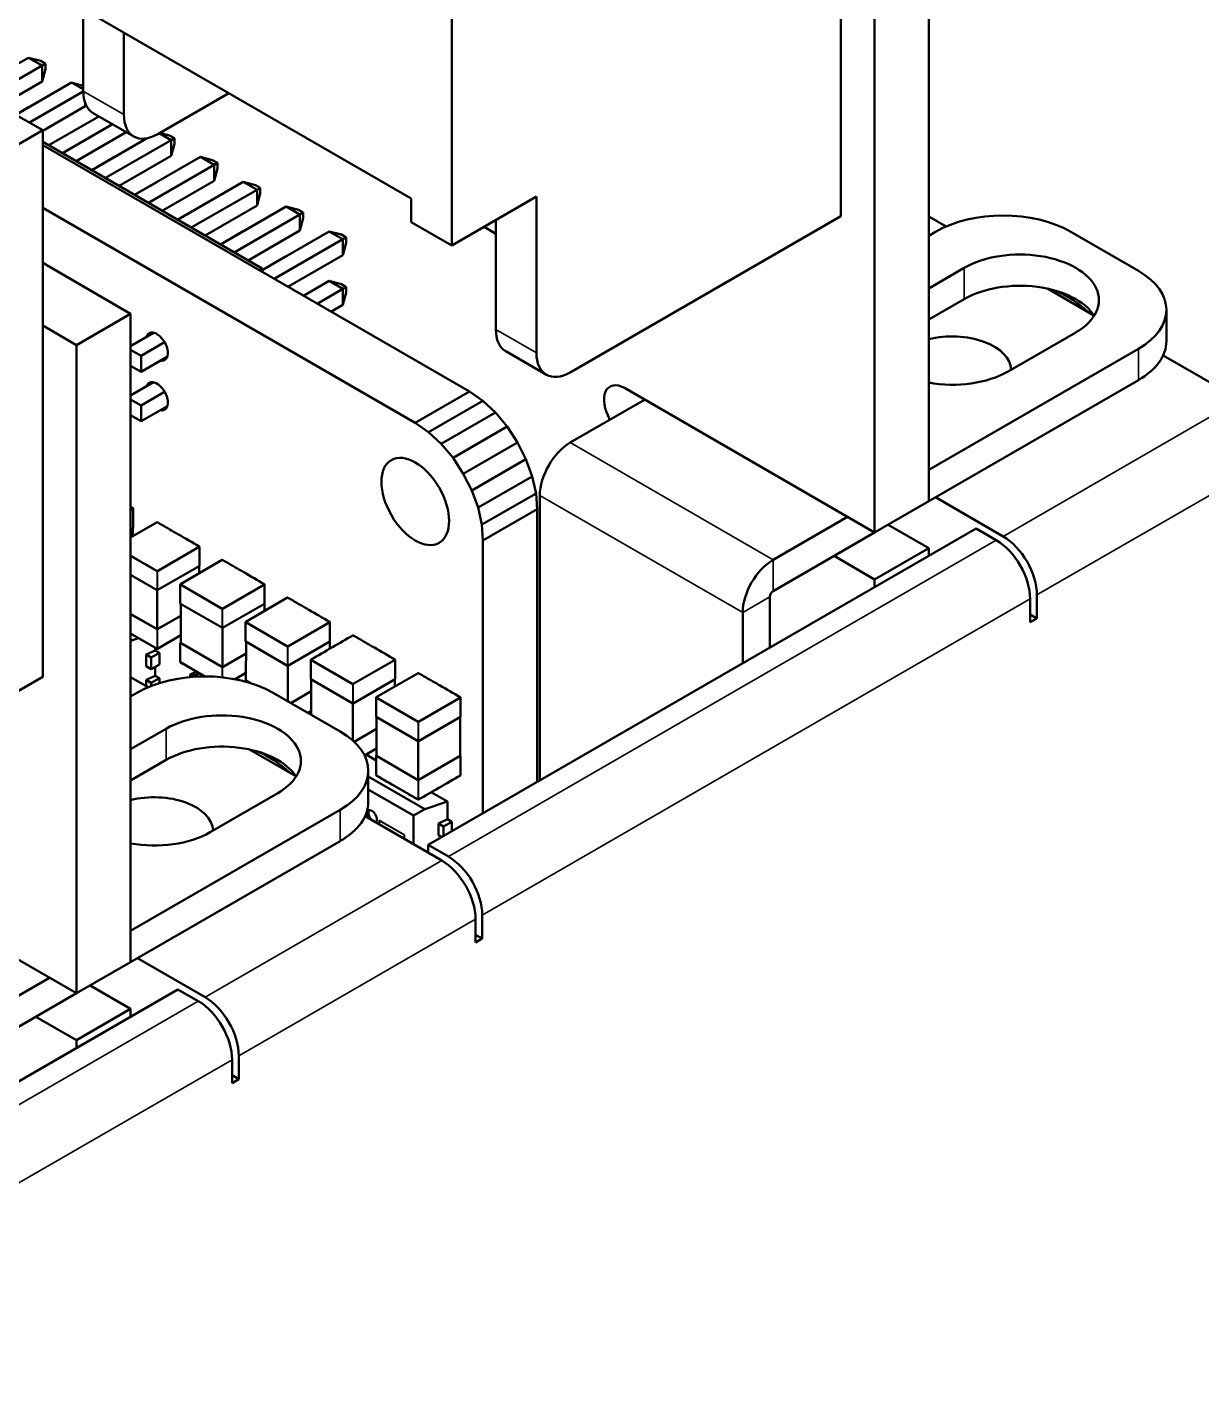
# Model space of a CAD drawing. Header units: millimetres. Extents: x 3137 to 5094, y 789 to 1822.
# Drawn here: x 4215.58 to 4240.13, y 1624.94 to 1653.14 of the extents above; entities that cross this region are included whole.
import ezdxf

# ---------------------------------------------------------------- set-up
doc = ezdxf.new("R2010")
doc.units = ezdxf.units.MM
doc.header["$LTSCALE"] = 1.8
doc.layers.add('외형선(ISO)', color=7, linetype='Continuous', lineweight=50)
doc.layers.add('좁은 외형선(ISO)', color=7, linetype='Continuous', lineweight=35)

msp = doc.modelspace()

# ---------------------------------------------------------------- linework, layer by layer
at = {"layer": '외형선(ISO)'}
for p, q in [((4232.596, 1660.617), (4232.596, 1649.186)), ((4234.434, 1656.78), (4234.434, 1643.226)), ((4224.464, 1648.574), (4224.464, 1655.923)), ((4233.303, 1642.573), (4233.303, 1656.127)), ((4223.615, 1649.554), (4215.837, 1654.045)), ((4216.756, 1651.799), (4216.756, 1653.514)), ((4217.605, 1651.309), (4217.605, 1653.024)), ((4215.252, 1652.291), (4215.612, 1652.499)), ((4215.899, 1652.333), (4215.252, 1651.96)), ((4215.612, 1652.499), (4215.899, 1652.333)), ((4215.612, 1652.499), (4215.867, 1652.431)), ((4215.867, 1652.431), (4215.968, 1652.373)), ((4215.968, 1652.373), (4215.899, 1652.333)), ((4215.899, 1652.333), (4215.899, 1652.001)), ((4215.899, 1652.001), (4215.968, 1652.256)), ((4215.968, 1652.256), (4215.968, 1652.373)), ((4215.252, 1651.628), (4215.899, 1652.001)), ((4215.345, 1651.308), (4216.51, 1651.98)), ((4216.51, 1651.98), (4216.756, 1651.838)), ((4216.51, 1651.98), (4216.756, 1651.914)), ((4216.757, 1651.791), (4215.632, 1651.142)), ((4219.797, 1651.758), (4218.312, 1650.901)), ((4215.345, 1651.308), (4215.612, 1651.462)), ((4215.612, 1651.462), (4215.612, 1651.462)), ((4215.612, 1651.462), (4215.612, 1651.462)), ((4215.908, 1650.969), (4216.797, 1651.483)), ((4216.797, 1651.549), (4216.797, 1651.483)), ((4216.797, 1651.483), (4216.808, 1651.523)), ((4215.908, 1650.983), (4215.252, 1651.361)), ((4216.034, 1650.668), (4217.082, 1651.273)), ((4217.812, 1650.852), (4216.964, 1651.341)), ((4214.953, 1650.432), (4215.908, 1650.983)), ((4215.908, 1650.983), (4215.908, 1639.552)), ((4216.034, 1650.669), (4216.51, 1650.944)), ((4217.369, 1651.107), (4216.321, 1650.502)), ((4216.51, 1650.944), (4216.51, 1650.943)), ((4216.51, 1650.944), (4216.51, 1650.943)), ((4216.609, 1650.337), (4217.656, 1650.941)), ((4218.345, 1650.92), (4218.593, 1650.777)), ((4218.36, 1650.929), (4218.561, 1650.875)), ((4218.561, 1650.875), (4218.662, 1650.817)), ((4215.908, 1650.741), (4220.497, 1648.09)), ((4224.831, 1645.517), (4215.908, 1650.668)), ((4216.932, 1650.15), (4218.079, 1650.812)), ((4218.593, 1650.777), (4217.219, 1649.984)), ((4218.662, 1650.817), (4218.593, 1650.777)), ((4218.593, 1650.777), (4218.593, 1650.445)), ((4218.593, 1650.445), (4218.662, 1650.7)), ((4218.662, 1650.7), (4218.662, 1650.817)), ((4216.932, 1650.15), (4217.408, 1650.425)), ((4217.408, 1650.425), (4217.408, 1650.425)), ((4217.408, 1650.425), (4217.408, 1650.425)), ((4217.507, 1649.818), (4218.593, 1650.445)), ((4217.83, 1649.631), (4219.204, 1650.424)), ((4219.204, 1650.424), (4219.491, 1650.258)), ((4219.204, 1650.424), (4219.459, 1650.356)), ((4219.459, 1650.356), (4219.56, 1650.298)), ((4219.56, 1650.298), (4219.491, 1650.258)), ((4219.56, 1650.182), (4219.56, 1650.298)), ((4219.491, 1650.258), (4218.117, 1649.465)), ((4219.491, 1650.258), (4219.491, 1649.927)), ((4219.491, 1649.927), (4219.56, 1650.182)), ((4217.83, 1649.631), (4218.306, 1649.906)), ((4218.306, 1649.906), (4218.306, 1649.906)), ((4218.306, 1649.906), (4218.306, 1649.906)), ((4218.405, 1649.299), (4219.491, 1649.927)), ((4218.728, 1649.112), (4220.102, 1649.906)), ((4220.389, 1649.74), (4219.015, 1648.946)), ((4220.102, 1649.906), (4220.389, 1649.74)), ((4220.102, 1649.906), (4220.357, 1649.837)), ((4220.357, 1649.837), (4220.458, 1649.779)), ((4220.458, 1649.779), (4220.389, 1649.74)), ((4220.389, 1649.74), (4220.389, 1649.408)), ((4220.458, 1649.663), (4220.458, 1649.779)), ((4220.389, 1649.408), (4220.458, 1649.663)), ((4223.615, 1649.064), (4223.615, 1649.554)), ((4226.232, 1649.595), (4224.464, 1648.574)), ((4226.232, 1646.329), (4226.232, 1649.595)), ((4223.698, 1644.863), (4215.908, 1649.36)), ((4218.728, 1649.113), (4219.204, 1649.388)), ((4219.204, 1649.388), (4219.204, 1649.387)), ((4219.204, 1649.388), (4219.204, 1649.387)), ((4219.303, 1648.781), (4220.389, 1649.408)), ((4219.626, 1648.594), (4221, 1649.387)), ((4221.287, 1649.221), (4219.913, 1648.428)), ((4221, 1649.387), (4221.287, 1649.221)), ((4221, 1649.387), (4221.255, 1649.319)), ((4221.255, 1649.319), (4221.356, 1649.261)), ((4221.356, 1649.261), (4221.287, 1649.221)), ((4221.287, 1649.221), (4221.287, 1648.889)), ((4221.287, 1648.889), (4221.356, 1649.144)), ((4221.356, 1649.144), (4221.356, 1649.261)), ((4232.596, 1649.186), (4226.939, 1645.92)), ((4234.434, 1649.18), (4234.798, 1648.97)), ((4219.626, 1648.594), (4220.102, 1648.869)), ((4220.102, 1648.869), (4220.102, 1648.869)), ((4220.102, 1648.869), (4220.102, 1648.869)), ((4220.201, 1648.262), (4221.287, 1648.889)), ((4220.497, 1648.06), (4221.898, 1648.868)), ((4221.898, 1648.868), (4222.153, 1648.8)), ((4221.898, 1648.868), (4222.185, 1648.702)), ((4224.464, 1648.574), (4223.615, 1649.064)), ((4225.136, 1648.962), (4225.383, 1648.819)), ((4225.383, 1646.819), (4225.383, 1649.105)), ((4234.434, 1648.778), (4234.576, 1648.86)), ((4238.818, 1648.043), (4237.404, 1648.86)), ((4222.185, 1648.702), (4220.75, 1647.873)), ((4222.153, 1648.8), (4222.254, 1648.742)), ((4222.254, 1648.742), (4222.185, 1648.702)), ((4222.185, 1648.702), (4222.185, 1648.371)), ((4222.185, 1648.371), (4222.254, 1648.626)), ((4222.254, 1648.742), (4222.254, 1648.626)), ((4220.497, 1648.06), (4221, 1648.35)), ((4221, 1648.35), (4221, 1648.35)), ((4221, 1648.35), (4221, 1648.35)), ((4221.037, 1647.707), (4222.185, 1648.371)), ((4215.908, 1648.207), (4217.746, 1647.145)), ((4220.497, 1648.09), (4220.435, 1648.055)), ((4220.497, 1648.09), (4220.497, 1648.019)), ((4234.434, 1647.676), (4235.177, 1648.105)), ((4221.36, 1647.521), (4221.898, 1647.832)), ((4221.898, 1647.832), (4222.153, 1647.763)), ((4221.898, 1647.832), (4222.185, 1647.666)), ((4222.153, 1647.763), (4222.254, 1647.705)), ((4222.185, 1647.666), (4221.647, 1647.355)), ((4222.254, 1647.705), (4222.185, 1647.666)), ((4222.185, 1647.666), (4222.185, 1647.334)), ((4222.185, 1647.334), (4222.254, 1647.589)), ((4222.254, 1647.705), (4222.254, 1647.589)), ((4235.177, 1647.451), (4234.434, 1647.023)), ((4236.918, 1647.671), (4237.89, 1647.11)), ((4237.164, 1647.604), (4237.331, 1647.508)), ((4221.935, 1647.189), (4222.185, 1647.334)), ((4239.404, 1647.227), (4239.404, 1646.574)), ((4216.615, 1646.492), (4215.908, 1646.9)), ((4216.615, 1646.492), (4217.746, 1647.145)), ((4217.746, 1647.145), (4217.746, 1633.591)), ((4217.746, 1646.471), (4218.228, 1646.749)), ((4237.51, 1646.757), (4236.096, 1645.941)), ((4216.615, 1632.938), (4216.615, 1646.492)), ((4217.746, 1646.392), (4217.965, 1646.266)), ((4218.458, 1646.55), (4217.965, 1646.266)), ((4226.439, 1645.871), (4225.59, 1646.361)), ((4234.434, 1643.879), (4238.818, 1646.41)), ((4217.746, 1646.06), (4217.965, 1645.934)), ((4217.965, 1646.266), (4217.965, 1645.934)), ((4217.965, 1645.934), (4218.515, 1646.252)), ((4239.336, 1646.275), (4240.94, 1645.349)), ((4234.434, 1643.226), (4238.818, 1645.757)), ((4217.746, 1645.435), (4218.227, 1645.712)), ((4218.458, 1645.514), (4217.965, 1645.229)), ((4224.831, 1645.517), (4223.698, 1644.863)), ((4225.109, 1645.325), (4224.831, 1645.517)), ((4228.07, 1645.594), (4233.303, 1642.573)), ((4217.746, 1645.355), (4217.965, 1645.229)), ((4217.965, 1645.229), (4217.965, 1644.897)), ((4217.965, 1644.897), (4218.515, 1645.215)), ((4225.109, 1645.325), (4223.975, 1644.671)), ((4225.375, 1645.078), (4225.109, 1645.325)), ((4226.939, 1644.451), (4228.494, 1645.349)), ((4217.746, 1645.023), (4217.965, 1644.897)), ((4225.375, 1645.078), (4224.242, 1644.424)), ((4225.621, 1644.785), (4225.375, 1645.078)), ((4223.975, 1644.671), (4223.698, 1644.863)), ((4224.242, 1644.424), (4223.975, 1644.671)), ((4225.621, 1644.785), (4224.488, 1644.13)), ((4225.836, 1644.456), (4225.621, 1644.785)), ((4224.488, 1644.13), (4224.242, 1644.424)), ((4225.836, 1644.456), (4224.703, 1643.802)), ((4226.013, 1644.105), (4225.836, 1644.456)), ((4224.703, 1643.802), (4224.488, 1644.13)), ((4226.013, 1644.105), (4224.88, 1643.451)), ((4226.144, 1643.746), (4226.013, 1644.105)), ((4224.88, 1643.451), (4224.703, 1643.802)), ((4226.144, 1643.746), (4225.011, 1643.092)), ((4226.225, 1643.391), (4226.144, 1643.746)), ((4225.011, 1643.092), (4224.88, 1643.451)), ((4226.225, 1643.391), (4225.092, 1642.737)), ((4226.245, 1643.059), (4226.225, 1643.391)), ((4226.302, 1637.388), (4226.302, 1643.348)), ((4233.303, 1642.573), (4234.434, 1643.226)), ((4234.576, 1643.308), (4235.99, 1642.491)), ((4217.746, 1643.041), (4217.799, 1643.072)), ((4217.801, 1642.674), (4217.801, 1643.074)), ((4225.092, 1642.737), (4225.011, 1643.092)), ((4226.245, 1643.059), (4225.112, 1642.405)), ((4226.245, 1637.355), (4226.245, 1643.059)), ((4218.298, 1642.788), (4217.746, 1642.469)), ((4217.798, 1642.67), (4217.746, 1642.64)), ((4217.796, 1642.498), (4217.796, 1642.668)), ((4235.424, 1642.654), (4223.969, 1636.041)), ((4225.112, 1642.405), (4225.092, 1642.737)), ((4231.181, 1642.001), (4232.737, 1642.899)), ((4233.586, 1642.736), (4234.434, 1642.246)), ((4235.848, 1642.41), (4235.424, 1642.654)), ((4225.112, 1636.701), (4225.112, 1642.405)), ((4231.181, 1641.348), (4233.303, 1642.573)), ((4218.305, 1641.767), (4219.182, 1642.273)), ((4219.184, 1641.875), (4219.184, 1642.275)), ((4234.434, 1642.246), (4233.303, 1641.593)), ((4234.434, 1642.246), (4234.434, 1642.083)), ((4217.746, 1642.086), (4218.298, 1641.767)), ((4219.181, 1641.871), (4218.304, 1641.365)), ((4219.663, 1641.999), (4218.787, 1641.493)), ((4219.179, 1641.72), (4219.179, 1641.869)), ((4233.303, 1641.593), (4232.454, 1642.083)), ((4218.299, 1641.365), (4217.746, 1641.684)), ((4233.303, 1641.43), (4233.303, 1641.593)), ((4218.302, 1641.364), (4218.302, 1640.549)), ((4218.785, 1641.087), (4218.785, 1641.49)), ((4218.787, 1641.485), (4219.663, 1640.979)), ((4219.67, 1640.979), (4220.547, 1641.485)), ((4220.549, 1641.087), (4220.549, 1641.487)), ((4236.697, 1641.266), (4236.697, 1640.777)), ((4219.664, 1640.576), (4218.788, 1641.083)), ((4218.794, 1641.079), (4218.793, 1640.265)), ((4220.546, 1641.083), (4219.669, 1640.576)), ((4221.028, 1641.211), (4220.152, 1640.705)), ((4220.544, 1640.931), (4220.544, 1641.081)), ((4231.111, 1640.164), (4231.111, 1641.226)), ((4236.555, 1640.695), (4236.555, 1641.185)), ((4218.302, 1640.549), (4217.746, 1640.869)), ((4218.794, 1640.832), (4218.302, 1640.549)), ((4220.15, 1640.299), (4220.15, 1640.702)), ((4220.152, 1640.697), (4221.028, 1640.19)), ((4221.035, 1640.19), (4221.912, 1640.696)), ((4221.914, 1640.298), (4221.914, 1640.699)), ((4230.545, 1639.838), (4230.545, 1640.899)), ((4236.697, 1640.777), (4236.555, 1640.858)), ((4236.697, 1640.777), (4236.555, 1640.695)), ((4218.298, 1640.142), (4217.746, 1640.461)), ((4218.793, 1640.424), (4218.305, 1640.142)), ((4219.667, 1640.576), (4219.667, 1639.76)), ((4217.746, 1640.342), (4217.784, 1640.32)), ((4217.784, 1640.32), (4217.746, 1640.299)), ((4217.784, 1640.32), (4217.914, 1640.362)), ((4218.26, 1640.163), (4218.26, 1640.106)), ((4218.785, 1640.262), (4218.785, 1639.86)), ((4218.787, 1640.267), (4218.793, 1640.27)), ((4218.79, 1640.267), (4218.793, 1640.269)), ((4219.667, 1639.76), (4218.79, 1640.267)), ((4221.029, 1639.788), (4220.153, 1640.294)), ((4220.159, 1640.291), (4220.158, 1639.476)), ((4221.911, 1640.294), (4221.034, 1639.788)), ((4221.909, 1640.141), (4221.909, 1640.293)), ((4221.909, 1640.14), (4221.909, 1640.14)), ((4218.26, 1640.106), (4218.069, 1640.02)), ((4218.069, 1640.02), (4218.069, 1639.776)), ((4218.178, 1639.958), (4218.069, 1640.02)), ((4218.178, 1639.958), (4218.348, 1640.056)), ((4218.178, 1639.958), (4218.178, 1639.713)), ((4218.348, 1640.056), (4218.26, 1640.107)), ((4218.348, 1640.056), (4218.348, 1639.811)), ((4219.301, 1639.563), (4218.786, 1639.86)), ((4220.159, 1640.044), (4219.667, 1639.76)), ((4221.515, 1639.51), (4221.515, 1639.911)), ((4221.516, 1639.908), (4222.393, 1639.402)), ((4223.277, 1639.912), (4222.4, 1639.406)), ((4223.279, 1639.51), (4223.279, 1639.913)), ((4215.908, 1639.552), (4210.251, 1636.286)), ((4218.178, 1639.713), (4218.069, 1639.776)), ((4218.069, 1639.49), (4218.26, 1639.576)), ((4218.178, 1639.713), (4218.348, 1639.811)), ((4218.26, 1639.76), (4218.26, 1639.576)), ((4218.26, 1639.577), (4218.348, 1639.526)), ((4218.988, 1639.605), (4218.988, 1639.549)), ((4218.988, 1639.605), (4219.108, 1639.657)), ((4219.037, 1639.568), (4218.988, 1639.605)), ((4219.019, 1639.552), (4219.056, 1639.585)), ((4219.186, 1639.627), (4219.056, 1639.585)), ((4219.056, 1639.585), (4219.104, 1639.558)), ((4219.159, 1639.619), (4219.108, 1639.657)), ((4219.188, 1639.628), (4219.188, 1639.628)), ((4220.158, 1639.636), (4219.931, 1639.505)), ((4221.032, 1639.787), (4221.032, 1639.043)), ((4223.758, 1639.634), (4222.882, 1639.128)), ((4217.746, 1639.546), (4218.11, 1639.336)), ((4218.069, 1639.49), (4218.069, 1639.359)), ((4218.069, 1639.49), (4218.178, 1639.427)), ((4218.178, 1639.427), (4218.348, 1639.526)), ((4218.178, 1639.427), (4218.178, 1639.364)), ((4218.348, 1639.526), (4218.348, 1639.424)), ((4219.944, 1639.502), (4219.937, 1639.506)), ((4220.15, 1639.474), (4220.15, 1639.455)), ((4220.152, 1639.478), (4220.158, 1639.482)), ((4220.155, 1639.478), (4220.158, 1639.48)), ((4220.242, 1639.428), (4220.155, 1639.478)), ((4221.517, 1639.506), (4222.394, 1639)), ((4221.52, 1638.761), (4221.52, 1639.505)), ((4222.399, 1639), (4223.276, 1639.506)), ((4223.27, 1639.502), (4223.27, 1639.352)), ((4217.746, 1639.144), (4217.888, 1639.225)), ((4222.131, 1638.409), (4220.716, 1639.225)), ((4221.52, 1639.254), (4221.093, 1639.007)), ((4222.393, 1638.222), (4222.393, 1639)), ((4222.88, 1638.722), (4222.88, 1639.125)), ((4222.882, 1639.12), (4223.758, 1638.613)), ((4223.765, 1638.613), (4224.642, 1639.12)), ((4224.644, 1638.722), (4224.644, 1639.122)), ((4221.52, 1638.845), (4221.447, 1638.803)), ((4223.759, 1638.211), (4222.883, 1638.718)), ((4222.889, 1638.714), (4222.888, 1637.899)), ((4224.641, 1638.717), (4223.764, 1638.211)), ((4224.639, 1637.901), (4224.639, 1638.716)), ((4217.746, 1638.041), (4218.489, 1638.47)), ((4222.889, 1638.468), (4222.42, 1638.197)), ((4223.762, 1638.21), (4223.762, 1637.395)), ((4220.23, 1638.036), (4221.202, 1637.475)), ((4220.476, 1637.97), (4220.643, 1637.873)), ((4220.604, 1637.923), (4220.604, 1637.896)), ((4222.888, 1638.055), (4222.639, 1637.911)), ((4222.88, 1637.807), (4222.669, 1637.928)), ((4222.88, 1637.897), (4222.88, 1637.494)), ((4222.882, 1637.902), (4222.888, 1637.905)), ((4222.885, 1637.901), (4222.888, 1637.903)), ((4223.762, 1637.395), (4222.885, 1637.901)), ((4224.639, 1637.901), (4223.762, 1637.395)), ((4224.639, 1637.903), (4224.641, 1637.901)), ((4224.644, 1637.897), (4224.643, 1637.497)), ((4218.489, 1637.817), (4217.746, 1637.388)), ((4222.716, 1637.592), (4222.716, 1636.939)), ((4221.128, 1637.573), (4221.128, 1637.518)), ((4222.716, 1637.471), (4223.896, 1636.79)), ((4223.758, 1636.989), (4222.881, 1637.495)), ((4224.642, 1637.495), (4223.765, 1636.989)), ((4220.822, 1637.123), (4219.408, 1636.306)), ((4223.658, 1636.652), (4222.716, 1637.196)), ((4224.372, 1636.945), (4224.032, 1637.141)), ((4217.746, 1634.245), (4222.131, 1636.776)), ((4223.896, 1636.79), (4223.658, 1636.652)), ((4223.896, 1636.79), (4224.372, 1636.945)), ((4224.372, 1636.945), (4224.372, 1636.576)), ((4222.648, 1636.64), (4224.252, 1635.714)), ((4223.658, 1636.652), (4223.658, 1636.057)), ((4224.372, 1636.576), (4224.182, 1636.49)), ((4224.182, 1636.49), (4224.182, 1636.245)), ((4224.29, 1636.428), (4224.182, 1636.49)), ((4224.29, 1636.428), (4224.46, 1636.526)), ((4224.46, 1636.526), (4224.372, 1636.577)), ((4224.46, 1636.526), (4224.46, 1636.325)), ((4224.252, 1636.204), (4224.182, 1636.245)), ((4224.29, 1636.428), (4224.29, 1636.226)), ((4211.382, 1635.959), (4216.615, 1632.938)), ((4217.746, 1633.591), (4222.131, 1636.122)), ((4223.969, 1635.878), (4223.969, 1636.041)), ((4223.969, 1636.041), (4224.393, 1635.796)), ((4224.959, 1634), (4224.959, 1634.49)), ((4225.1, 1634.571), (4225.1, 1634.081)), ((4225.1, 1634.081), (4224.959, 1634.163)), ((4225.1, 1634.081), (4224.959, 1634)), ((4217.888, 1633.673), (4219.302, 1632.857)), ((4216.615, 1632.938), (4217.746, 1633.591)), ((4214.494, 1632.367), (4216.049, 1633.265)), ((4216.898, 1633.101), (4217.746, 1632.612)), ((4218.736, 1633.02), (4207.281, 1626.406)), ((4214.494, 1631.713), (4216.615, 1632.938)), ((4219.161, 1632.775), (4218.736, 1633.02)), ((4217.746, 1632.612), (4216.615, 1631.958)), ((4217.746, 1632.612), (4217.746, 1632.448)), ((4216.615, 1631.958), (4215.767, 1632.448)), ((4216.615, 1631.795), (4216.615, 1631.958)), ((4219.868, 1631.06), (4219.868, 1631.55)), ((4220.009, 1631.632), (4220.009, 1631.142)), ((4220.009, 1631.142), (4219.868, 1631.224)), ((4220.009, 1631.142), (4219.868, 1631.06))]:
    msp.add_line(p, q, dxfattribs=at)
for centre, start, end in [((4217.796, 1643.074), 359.9906, 59.9722), ((4217.796, 1642.674), 300, 359.9906), ((4219.179, 1642.275), 359.9906, 59.9722), ((4219.179, 1641.875), 300, 359.9906), ((4218.302, 1641.369), 239.9906, 300), ((4220.544, 1641.487), 359.9906, 59.9722), ((4218.79, 1641.087), 179.9906, 239.9906), ((4220.544, 1641.087), 300, 359.9906), ((4221.909, 1640.699), 359.9906, 59.9722), ((4219.667, 1640.581), 239.9906, 300), ((4222.397, 1640.417), 60.0533, 119.9816), ((4218.302, 1640.144), 240.0185, 299.9373), ((4218.79, 1640.262), 120, 179.9906), ((4220.155, 1640.299), 179.9906, 239.9906), ((4221.909, 1640.298), 300, 359.9906), ((4221.52, 1639.911), 120.0626, 179.9906), ((4221.032, 1639.792), 239.9906, 300), ((4220.155, 1639.474), 120, 179.9906), ((4221.52, 1639.51), 179.9906, 239.9906), ((4223.274, 1639.51), 300, 359.9906), ((4222.397, 1639.004), 239.9906, 300), ((4224.639, 1639.122), 359.9906, 59.9722), ((4222.885, 1638.722), 179.9906, 239.9906), ((4224.639, 1638.722), 300, 359.9906), ((4223.762, 1638.215), 239.9906, 300), ((4222.885, 1637.897), 120, 179.9906), ((4224.639, 1637.897), 359.9906, 59.9906), ((4224.638, 1637.497), 300.0184, 359.9906), ((4223.762, 1636.991), 240.0185, 299.9373)]:
    msp.add_arc(centre, 0.005, start, end, dxfattribs=at)
for centre, major_axis, start_param, end_param in [((4217.464, 1652.207), (-0.5, -0.866), 5.497787, 6.283185), ((4218.312, 1651.718), (-0.5, -0.866), 5.497787, 7.068583), ((4235.99, 1648.043), (2, 0), 0.785398, 2.356194), ((4236.343, 1647.431), (1.65, 0), 5.497787, 8.63938), ((4237.404, 1647.227), (2, 0), 5.497787, 7.068583), ((4236.343, 1646.778), (1.65, 0), 0.349938, 2.356194), ((4234.081, 1641.879), (3.25, 5.629), 6.141288, 6.353854), ((4218.296, 1646.457), (0.163, -0.281), 5.796125, 9.909717), ((4226.09, 1647.227), (-0.5, -0.866), 5.497787, 6.283185), ((4234.929, 1645.961), (1.23, 0), 0.022059, 1.985132), ((4226.939, 1646.737), (-0.5, -0.866), 5.497787, 7.068583), ((4237.404, 1646.574), (2, 0), 5.497787, 6.283185), ((4234.929, 1646.614), (-1.65, 0), 1.26612, 2.356194), ((4218.296, 1645.42), (0.163, -0.281), 5.796125, 9.909717), ((4228.07, 1645.104), (-0.3, 0.52), 5.497787, 7.853982), ((4226.939, 1643.716), (0.45, 0.779), 0.785398, 2.356194), ((4235.848, 1641.593), (-0.5, 0.866), 3.926991, 5.497787), ((4235.99, 1641.675), (0.5, -0.866), 0.785398, 2.356194), ((4231.181, 1641.266), (0.45, 0.779), 0.785398, 2.356194), ((4231.181, 1641.266), (0.05, 0.0866), 0.785398, 2.356194), ((4219.302, 1638.409), (2, 0), 0.785398, 2.356194), ((4219.656, 1637.796), (1.65, 0), 5.497787, 8.63938), ((4219.656, 1637.143), (1.65, 0), 0.349938, 2.356194), ((4220.716, 1637.592), (2, 0), 5.497787, 7.068583), ((4217.393, 1632.244), (3.25, 5.629), 6.141288, 6.353854), ((4218.241, 1636.327), (1.23, 0), 0.022059, 1.985132), ((4220.716, 1636.939), (2, 0), 5.497787, 6.283185), ((4222.791, 1636.632), (0.075, -0.13), 0.133335, 4.579054), ((4222.826, 1636.653), (-0.075, 0.13), 0.237941, 2.008501), ((4222.826, 1636.653), (0.075, -0.13), 5.845481, 6.045244), ((4218.241, 1636.98), (-1.65, 0), 1.26612, 2.356194), ((4224.252, 1634.898), (-0.5, 0.866), 3.926991, 5.497787), ((4224.393, 1634.979), (0.5, -0.866), 0.785398, 2.356194), ((4219.302, 1632.04), (0.5, -0.866), 0.785398, 2.356194), ((4219.161, 1631.958), (-0.5, 0.866), 3.926991, 5.497787)]:
    msp.add_ellipse(centre, major_axis=major_axis, ratio=0.57735, start_param=start_param, end_param=end_param, dxfattribs=at)
msp.add_ellipse((4223.698, 1643.222), major_axis=(0.5, -0.866), ratio=0.57735, dxfattribs=at)
for points in [[(4217.746, 1643.108), (4217.764, 1643.098), (4217.781, 1643.088), (4217.798, 1643.078)], [(4218.302, 1642.788), (4218.301, 1642.788), (4218.299, 1642.788), (4218.298, 1642.788)], [(4219.667, 1641.999), (4219.666, 1642), (4219.664, 1642), (4219.663, 1641.999)], [(4221.032, 1641.211), (4221.031, 1641.211), (4221.029, 1641.212), (4221.028, 1641.211)], [(4223.277, 1639.912), (4223.278, 1639.913), (4223.279, 1639.913), (4223.279, 1639.913)], [(4223.762, 1639.634), (4223.761, 1639.635), (4223.759, 1639.635), (4223.758, 1639.634)]]:
    msp.add_open_spline(points, degree=3, dxfattribs=at)
for points, knots in [([(4218.302, 1642.787), (4218.375, 1642.745), (4218.448, 1642.703), (4218.577, 1642.629), (4218.632, 1642.597), (4218.697, 1642.56), (4218.707, 1642.554), (4218.722, 1642.545), (4218.727, 1642.542), (4218.737, 1642.537), (4218.741, 1642.534), (4218.891, 1642.447), (4219.036, 1642.364), (4219.181, 1642.28)], [0, 0, 0, 0, 0.0310884, 0.0310884, 0.0544048, 0.0544048, 0.0587766, 0.0587766, 0.0608259, 0.0608259, 0.0628111, 0.0628111, 0.1243539, 0.1243539, 0.1243539, 0.1243539]), ([(4219.667, 1641.999), (4219.74, 1641.957), (4219.813, 1641.915), (4219.942, 1641.841), (4219.997, 1641.809), (4220.062, 1641.771), (4220.072, 1641.765), (4220.087, 1641.757), (4220.092, 1641.754), (4220.102, 1641.748), (4220.106, 1641.746), (4220.256, 1641.659), (4220.401, 1641.575), (4220.546, 1641.491)], [0, 0, 0, 0, 0.0310884, 0.0310884, 0.0544048, 0.0544048, 0.0587766, 0.0587766, 0.0608259, 0.0608259, 0.0628111, 0.0628111, 0.1243539, 0.1243539, 0.1243539, 0.1243539]), ([(4218.787, 1641.493), (4218.785, 1641.493), (4218.785, 1641.491), (4218.785, 1641.49), (4218.785, 1641.489), (4218.785, 1641.488), (4218.786, 1641.487), (4218.786, 1641.487), (4218.786, 1641.486), (4218.786, 1641.486), (4218.786, 1641.486), (4218.786, 1641.486), (4218.786, 1641.486), (4218.786, 1641.486), (4218.786, 1641.485), (4218.786, 1641.485), (4218.786, 1641.485), (4218.786, 1641.485), (4218.786, 1641.485), (4218.786, 1641.485), (4218.786, 1641.485), (4218.787, 1641.485)], [0.0000000028, 0.0000000028, 0.0000000028, 0.0000000028, 0.0004738719, 0.0004738719, 0.0004738719, 0.0007108064, 0.0007108064, 0.0007108064, 0.0008292737, 0.0008292737, 0.0008292737, 0.0008885073, 0.0008885073, 0.0008885073, 0.0009181242, 0.0009181242, 0.0009181242, 0.0009329326, 0.0009329326, 0.0009329326, 0.000947741, 0.000947741, 0.000947741, 0.000947741]), ([(4221.032, 1641.211), (4221.105, 1641.169), (4221.178, 1641.126), (4221.307, 1641.052), (4221.362, 1641.021), (4221.427, 1640.983), (4221.437, 1640.977), (4221.452, 1640.968), (4221.457, 1640.965), (4221.467, 1640.96), (4221.471, 1640.957), (4221.621, 1640.871), (4221.766, 1640.787), (4221.911, 1640.703)], [0, 0, 0, 0, 0.0310884, 0.0310884, 0.0544048, 0.0544048, 0.0587766, 0.0587766, 0.0608259, 0.0608259, 0.0628111, 0.0628111, 0.1243539, 0.1243539, 0.1243539, 0.1243539]), ([(4220.152, 1640.705), (4220.15, 1640.704), (4220.15, 1640.703), (4220.15, 1640.701), (4220.15, 1640.7), (4220.15, 1640.7), (4220.151, 1640.699), (4220.151, 1640.698), (4220.151, 1640.698), (4220.151, 1640.698), (4220.151, 1640.698), (4220.151, 1640.697), (4220.151, 1640.697), (4220.151, 1640.697), (4220.151, 1640.697), (4220.151, 1640.697), (4220.151, 1640.697), (4220.151, 1640.697), (4220.151, 1640.697), (4220.151, 1640.697), (4220.151, 1640.697), (4220.152, 1640.697)], [0.0000000028, 0.0000000028, 0.0000000028, 0.0000000028, 0.0004738719, 0.0004738719, 0.0004738719, 0.0007108064, 0.0007108064, 0.0007108064, 0.0008292737, 0.0008292737, 0.0008292737, 0.0008885073, 0.0008885073, 0.0008885073, 0.0009181242, 0.0009181242, 0.0009181242, 0.0009329326, 0.0009329326, 0.0009329326, 0.000947741, 0.000947741, 0.000947741, 0.000947741]), ([(4218.299, 1640.14), (4218.226, 1640.182), (4218.153, 1640.225), (4218.024, 1640.298), (4217.969, 1640.33), (4217.904, 1640.368), (4217.894, 1640.374), (4217.879, 1640.383), (4217.874, 1640.385), (4217.864, 1640.391), (4217.86, 1640.394), (4217.819, 1640.417), (4217.783, 1640.438), (4217.746, 1640.459)], [0, 0, 0, 0, 0.03108835, 0.03108835, 0.05440463, 0.05440463, 0.05877643, 0.05877643, 0.06082571, 0.06082571, 0.06281096, 0.06281096, 0.0781672, 0.0781672, 0.0781672, 0.0781672]), ([(4218.793, 1640.422), (4218.777, 1640.412), (4218.76, 1640.403), (4218.738, 1640.39), (4218.733, 1640.388), (4218.587, 1640.303), (4218.446, 1640.222), (4218.304, 1640.14)], [0.05479997, 0.05479997, 0.05479997, 0.05479997, 0.06200025, 0.06200025, 0.06393776, 0.06393776, 0.1240006, 0.1240006, 0.1240006, 0.1240006]), ([(4221.517, 1639.915), (4221.664, 1639.999), (4221.81, 1640.084), (4221.96, 1640.171), (4221.965, 1640.174), (4222.111, 1640.258), (4222.253, 1640.34), (4222.394, 1640.421)], [0, 0, 0, 0, 0.0620003, 0.0620003, 0.0639378, 0.0639378, 0.1240006, 0.1240006, 0.1240006, 0.1240006]), ([(4222.399, 1640.421), (4222.473, 1640.379), (4222.546, 1640.337), (4222.674, 1640.263), (4222.729, 1640.231), (4222.794, 1640.193), (4222.805, 1640.187), (4222.82, 1640.179), (4222.825, 1640.176), (4222.834, 1640.17), (4222.839, 1640.168), (4222.989, 1640.081), (4223.134, 1639.997), (4223.279, 1639.913)], [0, 0, 0, 0, 0.0310884, 0.0310884, 0.0544047, 0.0544047, 0.0587765, 0.0587765, 0.0608258, 0.0608258, 0.0628111, 0.0628111, 0.1243538, 0.1243538, 0.1243538, 0.1243538]), ([(4218.786, 1639.86), (4218.786, 1639.86), (4218.786, 1639.86), (4218.786, 1639.86), (4218.785, 1639.86), (4218.785, 1639.86), (4218.785, 1639.86)], [-0.0000046349, -0.0000046349, -0.0000046349, -0.0000046349, 0.0000103556, 0.0000103556, 0.0000103556, 0.000523646, 0.000523646, 0.000523646, 0.000523646]), ([(4219.297, 1639.563), (4219.291, 1639.567), (4219.285, 1639.57), (4219.269, 1639.579), (4219.259, 1639.585), (4219.244, 1639.594), (4219.239, 1639.597), (4219.229, 1639.602), (4219.225, 1639.605), (4219.075, 1639.692), (4218.93, 1639.776), (4218.785, 1639.86)], [0.05191787, 0.05191787, 0.05191787, 0.05191787, 0.05440463, 0.05440463, 0.05877643, 0.05877643, 0.06082571, 0.06082571, 0.06281096, 0.06281096, 0.12435351, 0.12435351, 0.12435351, 0.12435351]), ([(4220.158, 1639.634), (4220.142, 1639.624), (4220.125, 1639.614), (4220.103, 1639.602), (4220.098, 1639.599), (4220.041, 1639.566), (4219.987, 1639.535), (4219.934, 1639.504)], [0.05480035, 0.05480035, 0.05480035, 0.05480035, 0.06200025, 0.06200025, 0.06393776, 0.06393776, 0.08655749, 0.08655749, 0.08655749, 0.08655749]), ([(4223.762, 1639.634), (4223.835, 1639.592), (4223.908, 1639.549), (4224.037, 1639.476), (4224.092, 1639.444), (4224.157, 1639.406), (4224.167, 1639.4), (4224.182, 1639.391), (4224.187, 1639.389), (4224.197, 1639.383), (4224.201, 1639.38), (4224.351, 1639.294), (4224.496, 1639.21), (4224.641, 1639.126)], [0, 0, 0, 0, 0.0310884, 0.0310884, 0.0544048, 0.0544048, 0.0587766, 0.0587766, 0.0608259, 0.0608259, 0.0628111, 0.0628111, 0.1243539, 0.1243539, 0.1243539, 0.1243539]), ([(4222.393, 1639.402), (4222.393, 1639.402), (4222.393, 1639.402), (4222.393, 1639.402), (4222.395, 1639.403), (4222.398, 1639.405), (4222.4, 1639.406)], [-0.0000046349, -0.0000046349, -0.0000046349, -0.0000046349, 0.0000103556, 0.0000103556, 0.0000103556, 0.0009547571, 0.0009547571, 0.0009547571, 0.0009547571]), ([(4222.882, 1639.128), (4222.88, 1639.127), (4222.88, 1639.126), (4222.88, 1639.124), (4222.88, 1639.124), (4222.88, 1639.123), (4222.881, 1639.122), (4222.881, 1639.122), (4222.881, 1639.121), (4222.881, 1639.121), (4222.881, 1639.121), (4222.881, 1639.121), (4222.881, 1639.12), (4222.881, 1639.12), (4222.881, 1639.12), (4222.881, 1639.12), (4222.881, 1639.12), (4222.881, 1639.12), (4222.881, 1639.12), (4222.881, 1639.12), (4222.881, 1639.12), (4222.882, 1639.12)], [0.0000000028, 0.0000000028, 0.0000000028, 0.0000000028, 0.0004738719, 0.0004738719, 0.0004738719, 0.0007108064, 0.0007108064, 0.0007108064, 0.0008292737, 0.0008292737, 0.0008292737, 0.0008885073, 0.0008885073, 0.0008885073, 0.0009181242, 0.0009181242, 0.0009181242, 0.0009329326, 0.0009329326, 0.0009329326, 0.000947741, 0.000947741, 0.000947741, 0.000947741]), ([(4221.52, 1638.843), (4221.504, 1638.834), (4221.488, 1638.825), (4221.468, 1638.813), (4221.463, 1638.811), (4221.455, 1638.806), (4221.452, 1638.804), (4221.449, 1638.802)], [0.05531646, 0.05531646, 0.05531646, 0.05531646, 0.06200025, 0.06200025, 0.06393776, 0.06393776, 0.06537123, 0.06537123, 0.06537123, 0.06537123]), ([(4222.881, 1637.495), (4222.881, 1637.495), (4222.881, 1637.495), (4222.881, 1637.495), (4222.88, 1637.495), (4222.88, 1637.494), (4222.88, 1637.494)], [-0.0000046349, -0.0000046349, -0.0000046349, -0.0000046349, 0.0000103556, 0.0000103556, 0.0000103556, 0.000523646, 0.000523646, 0.000523646, 0.000523646]), ([(4223.759, 1636.987), (4223.686, 1637.029), (4223.613, 1637.071), (4223.484, 1637.145), (4223.429, 1637.177), (4223.364, 1637.214), (4223.354, 1637.22), (4223.339, 1637.229), (4223.334, 1637.232), (4223.324, 1637.237), (4223.32, 1637.24), (4223.17, 1637.327), (4223.025, 1637.41), (4222.88, 1637.494)], [0, 0, 0, 0, 0.0310883, 0.0310883, 0.0544046, 0.0544046, 0.0587764, 0.0587764, 0.0608257, 0.0608257, 0.062811, 0.062811, 0.1243535, 0.1243535, 0.1243535, 0.1243535]), ([(4224.641, 1637.493), (4224.495, 1637.408), (4224.349, 1637.324), (4224.198, 1637.237), (4224.193, 1637.234), (4224.047, 1637.15), (4223.906, 1637.068), (4223.764, 1636.987)], [0, 0, 0, 0, 0.0620003, 0.0620003, 0.0639378, 0.0639378, 0.1240006, 0.1240006, 0.1240006, 0.1240006])]:
    msp.add_open_spline(points, degree=3, knots=knots, dxfattribs=at)
at = {"layer": '좁은 외형선(ISO)'}
for p, q in [((4217.605, 1651.309), (4216.756, 1651.799)), ((4235.177, 1648.105), (4235.177, 1647.451)), ((4226.232, 1646.329), (4225.383, 1646.819)), ((4238.818, 1646.41), (4238.818, 1645.757)), ((4240.94, 1645.349), (4235.99, 1642.491)), ((4226.939, 1644.451), (4231.181, 1642.001)), ((4236.697, 1641.266), (4241.647, 1644.124)), ((4226.302, 1643.348), (4230.545, 1640.899)), ((4217.799, 1643.072), (4217.799, 1642.672)), ((4217.799, 1642.672), (4217.746, 1642.641)), ((4235.848, 1642.41), (4224.393, 1635.796)), ((4219.182, 1642.273), (4219.182, 1641.873)), ((4219.182, 1641.873), (4218.305, 1641.367)), ((4231.181, 1642.001), (4231.181, 1641.348)), ((4218.298, 1641.367), (4217.746, 1641.686)), ((4218.298, 1641.767), (4218.298, 1641.367)), ((4218.305, 1641.367), (4218.305, 1641.767)), ((4218.787, 1641.085), (4218.787, 1641.485)), ((4220.547, 1641.485), (4220.547, 1641.085)), ((4219.663, 1640.579), (4218.787, 1641.085)), ((4219.663, 1640.979), (4219.663, 1640.579)), ((4220.547, 1641.085), (4219.67, 1640.579)), ((4219.67, 1640.579), (4219.67, 1640.979)), ((4225.1, 1634.571), (4236.555, 1641.185)), ((4230.545, 1640.899), (4231.111, 1641.226)), ((4217.746, 1640.861), (4218.298, 1640.542)), ((4218.305, 1640.542), (4218.794, 1640.824)), ((4220.152, 1640.297), (4220.152, 1640.697)), ((4221.912, 1640.696), (4221.912, 1640.296)), ((4218.298, 1640.542), (4218.298, 1640.142)), ((4218.305, 1640.142), (4218.305, 1640.542)), ((4218.786, 1639.86), (4218.786, 1640.26)), ((4218.786, 1640.26), (4219.663, 1639.754)), ((4221.028, 1639.79), (4220.152, 1640.297)), ((4221.028, 1640.19), (4221.028, 1639.79)), ((4221.912, 1640.296), (4221.035, 1639.79)), ((4221.035, 1639.79), (4221.035, 1640.19)), ((4219.67, 1639.754), (4220.159, 1640.036)), ((4221.516, 1639.508), (4221.516, 1639.908)), ((4223.277, 1639.912), (4223.277, 1639.508)), ((4219.663, 1639.754), (4219.663, 1639.544)), ((4219.67, 1639.544), (4219.67, 1639.754)), ((4220.151, 1639.454), (4220.151, 1639.472)), ((4220.151, 1639.472), (4220.212, 1639.437)), ((4222.393, 1639.002), (4221.516, 1639.508)), ((4222.393, 1639.402), (4222.393, 1639.002)), ((4223.277, 1639.508), (4222.4, 1639.002)), ((4222.4, 1639.002), (4222.4, 1639.406)), ((4221.101, 1639.003), (4221.52, 1639.245)), ((4222.882, 1638.72), (4222.882, 1639.12)), ((4224.642, 1639.12), (4224.642, 1638.72)), ((4223.758, 1638.213), (4222.882, 1638.72)), ((4224.642, 1638.72), (4223.765, 1638.213)), ((4218.489, 1638.47), (4218.489, 1637.817)), ((4222.425, 1638.192), (4222.889, 1638.459)), ((4223.758, 1638.613), (4223.758, 1638.213)), ((4223.765, 1638.213), (4223.765, 1638.613)), ((4222.881, 1637.495), (4222.881, 1637.895)), ((4222.881, 1637.895), (4223.758, 1637.389)), ((4223.765, 1637.389), (4224.642, 1637.895)), ((4224.642, 1637.895), (4224.642, 1637.495)), ((4223.758, 1637.389), (4223.758, 1636.989)), ((4223.765, 1636.989), (4223.765, 1637.389)), ((4222.131, 1636.776), (4222.131, 1636.122)), ((4222.943, 1636.47), (4222.943, 1636.56)), ((4222.943, 1636.56), (4223.473, 1636.253)), ((4222.95, 1636.466), (4222.95, 1636.548)), ((4222.95, 1636.547), (4223.466, 1636.249)), ((4223.466, 1636.249), (4223.466, 1636.168)), ((4223.473, 1636.253), (4223.473, 1636.164)), ((4224.252, 1635.714), (4219.302, 1632.857)), ((4220.009, 1631.632), (4224.959, 1634.49)), ((4219.161, 1632.775), (4207.706, 1626.161)), ((4208.413, 1624.936), (4219.868, 1631.55))]:
    msp.add_line(p, q, dxfattribs=at)
for centre, major_axis, ratio, start_param, end_param in [((4043.263, 1337.846), (170.559, 307.488), 0.816532, 6.26727, 6.267468), ((4043.726, 1540.13), (301.967, 175.754), 0.004955, 0.953533, 0.953733), ((4217.796, 1643.074), (0.005, 0), 0.57746, 5.497882, 6.283185), ((4217.796, 1642.674), (0.0025, -0.00433), 0.57735, 0, 0.785208), ((4217.796, 1642.674), (0.005, 0), 0.57746, 5.497882, 6.283185), ((4044.646, 1337.047), (170.559, 307.488), 0.816532, 6.26727, 6.27081), ((4392.074, 1540.514), (302.247, -175.084), 0.001809, 2.184368, 2.186616), ((4045.109, 1539.332), (301.967, 175.754), 0.004955, 0.953533, 0.957082), ((4219.179, 1642.275), (0.005, 0), 0.57746, 5.497882, 6.283185), ((4219.179, 1641.875), (0.0025, -0.00433), 0.57735, 0, 0.785208), ((4219.179, 1641.875), (0.005, 0), 0.57746, 5.497882, 6.283185), ((4046.011, 1336.259), (170.559, 307.488), 0.816532, 6.26727, 6.27081), ((4218.302, 1641.769), (0.005, 0), 0.57746, 3.927086, 5.498229), ((4218.302, 1641.369), (0.005, 0), 0.57746, 3.927086, 5.497882), ((4218.302, 1641.369), (-0.0025, -0.00433), 0.577241, 5.497882, 6.283185), ((4218.302, 1641.369), (0.0025, -0.00433), 0.57735, 0, 0.785208), ((4393.439, 1539.726), (302.247, -175.084), 0.001809, 2.184368, 2.187932), ((4046.474, 1538.543), (301.967, 175.754), 0.004955, 0.953533, 0.957082), ((4220.544, 1641.487), (0.005, 0), 0.57746, 5.497882, 6.283185), ((4218.79, 1641.087), (-0.005, 0), 0.57746, 0, 0.785493), ((4218.79, 1641.087), (-0.0025, -0.00433), 0.577241, 5.497882, 6.283185), ((4219.667, 1640.981), (0.005, 0), 0.57746, 3.927086, 5.498229), ((4220.544, 1641.087), (0.0025, -0.00433), 0.57735, 0, 0.785208), ((4220.544, 1641.087), (0.005, 0), 0.57746, 5.497882, 6.283185), ((4047.376, 1335.47), (170.559, 307.488), 0.816532, 6.26727, 6.27081), ((4394.804, 1538.937), (302.247, -175.084), 0.001809, 2.184368, 2.187932), ((4047.839, 1537.755), (301.967, 175.754), 0.004955, 0.953533, 0.957082), ((4221.909, 1640.699), (0.005, 0), 0.57746, 5.497882, 6.283185), ((4218.302, 1640.544), (0.0025, 0.00433), 0.577241, 0.785493, 2.356289), ((4218.302, 1640.544), (-0.005, 0), 0.57746, 0.785493, 2.356289), ((4218.302, 1640.544), (0.0025, -0.00433), 0.57735, 0.785208, 2.356005), ((4219.667, 1640.581), (0.005, 0), 0.57746, 3.927086, 5.497882), ((4219.667, 1640.581), (-0.0025, -0.00433), 0.577241, 5.497882, 6.283185), ((4219.667, 1640.581), (0.0025, -0.00433), 0.57735, 0, 0.785208), ((4395.687, 1339.97), (-174.344, 299.843), 0.816496, 6.278891, 6.282466), ((4035.07, 1328.93), (199.56, 303.969), 0.816131, 0.044965, 0.048389), ((4218.302, 1640.144), (-0.005, 0), 0.57746, 0.785245, 2.356289), ((4218.79, 1640.262), (-0.005, 0), 0.57746, 0, 0.785493), ((4218.79, 1640.262), (0.0025, 0.00433), 0.577241, 0.785493, 2.356289), ((4218.79, 1640.262), (-0.0025, 0.00433), 0.57735, 5.497597, 6.283185), ((4220.155, 1640.299), (-0.005, 0), 0.57746, 0, 0.785493), ((4220.155, 1640.299), (-0.0025, -0.00433), 0.577241, 5.497882, 6.283185), ((4221.032, 1640.192), (0.005, 0), 0.57746, 3.927086, 5.498229), ((4221.909, 1640.298), (0.0025, -0.00433), 0.57735, 0, 0.785208), ((4221.909, 1640.298), (0.005, 0), 0.57746, 5.497882, 6.283185), ((4221.52, 1639.911), (-0.005, 0), 0.57746, 0, 0.785741), ((4396.178, 1538.831), (-301.917, 174.498), 0.000419, 5.325944, 5.329515), ((4219.667, 1639.756), (0.0025, 0.00433), 0.577241, 0.785493, 2.356289), ((4219.667, 1639.756), (-0.005, 0), 0.57746, 0.785493, 2.356289), ((4219.667, 1639.756), (0.0025, -0.00433), 0.57735, 0.785208, 2.356005), ((4221.032, 1639.792), (0.005, 0), 0.57746, 3.927086, 5.497882), ((4221.032, 1639.792), (-0.0025, -0.00433), 0.577241, 5.497882, 6.283185), ((4221.032, 1639.792), (0.0025, -0.00433), 0.57735, 0, 0.785208), ((4050.106, 1333.894), (170.559, 307.488), 0.816532, 6.26727, 6.27081), ((4220.155, 1639.474), (-0.005, 0), 0.57746, 0, 0.785493), ((4220.155, 1639.474), (0.0025, 0.00433), 0.577241, 0.785493, 2.356289), ((4220.155, 1639.474), (-0.0025, 0.00433), 0.57735, 5.497597, 6.283185), ((4221.52, 1639.51), (-0.005, 0), 0.57746, 0, 0.785493), ((4221.52, 1639.51), (-0.0025, -0.00433), 0.577241, 5.497882, 6.283185), ((4223.274, 1639.51), (0.0025, -0.00433), 0.57735, 0, 0.785209), ((4223.274, 1639.51), (0.005, 0), 0.57746, 5.497882, 6.283185), ((4222.397, 1639.004), (0.005, 0), 0.57746, 3.927086, 5.497882), ((4222.397, 1639.004), (-0.0025, -0.00433), 0.577241, 5.497882, 6.283185), ((4222.397, 1639.004), (0.0025, -0.00433), 0.57735, 0, 0.785209), ((4397.534, 1537.36), (302.247, -175.084), 0.001809, 2.184368, 2.187932), ((4050.569, 1536.178), (301.967, 175.754), 0.004955, 0.953533, 0.957082), ((4224.639, 1639.122), (0.005, 0), 0.57746, 5.497882, 6.283185), ((4222.885, 1638.722), (-0.005, 0), 0.57746, 0, 0.785493), ((4222.885, 1638.722), (-0.0025, -0.00433), 0.577241, 5.497882, 6.283185), ((4224.639, 1638.722), (0.0025, -0.00433), 0.57735, 0, 0.785208), ((4224.639, 1638.722), (0.005, 0), 0.57746, 5.497882, 6.283185), ((4223.762, 1638.616), (0.005, 0), 0.57746, 3.927086, 5.498229), ((4223.762, 1638.215), (0.005, 0), 0.57746, 3.927086, 5.497882), ((4223.762, 1638.215), (-0.0025, -0.00433), 0.577241, 5.497882, 6.283185), ((4223.762, 1638.215), (0.0025, -0.00433), 0.57735, 0, 0.785208), ((4222.885, 1637.897), (-0.005, 0), 0.57746, 0, 0.785493), ((4222.885, 1637.897), (0.0025, 0.00433), 0.577241, 0.785493, 2.356289), ((4222.885, 1637.897), (-0.0025, 0.00433), 0.57735, 5.497597, 6.283185), ((4224.639, 1637.897), (0.0025, 0.00433), 0.577241, 0, 0.785493), ((4224.639, 1637.897), (-0.0025, 0.00433), 0.57735, 3.926801, 5.497597), ((4224.639, 1637.897), (0.005, 0), 0.57746, 5.497882, 6.283185), ((4223.762, 1637.391), (0.0025, 0.00433), 0.577241, 0.785493, 2.356289), ((4223.762, 1637.391), (-0.005, 0), 0.57746, 0.785493, 2.356289), ((4223.762, 1637.391), (0.0025, -0.00433), 0.57735, 0.785208, 2.356005), ((4224.638, 1637.497), (0.005, 0), 0.57746, 5.497567, 6.283185), ((4223.762, 1636.991), (-0.005, 0), 0.57746, 0.785245, 2.356289)]:
    msp.add_ellipse(centre, major_axis=major_axis, ratio=ratio, start_param=start_param, end_param=end_param, dxfattribs=at)
for points in [[(4217.796, 1643.078), (4217.797, 1643.079), (4217.798, 1643.079), (4217.798, 1643.078)], [(4217.799, 1643.072), (4217.799, 1643.074), (4217.797, 1643.077), (4217.796, 1643.078)], [(4219.179, 1642.279), (4219.18, 1642.28), (4219.18, 1642.28), (4219.181, 1642.279)], [(4219.182, 1642.273), (4219.182, 1642.275), (4219.18, 1642.278), (4219.179, 1642.279)], [(4218.298, 1641.767), (4218.298, 1641.769), (4218.3, 1641.772), (4218.302, 1641.773)], [(4218.302, 1641.773), (4218.304, 1641.772), (4218.305, 1641.769), (4218.305, 1641.767)], [(4220.544, 1641.491), (4220.545, 1641.491), (4220.545, 1641.491), (4220.546, 1641.491)], [(4220.547, 1641.485), (4220.547, 1641.487), (4220.545, 1641.49), (4220.544, 1641.491)], [(4219.663, 1640.979), (4219.663, 1640.981), (4219.665, 1640.984), (4219.667, 1640.985)], [(4219.667, 1640.985), (4219.669, 1640.984), (4219.67, 1640.981), (4219.67, 1640.979)], [(4221.909, 1640.703), (4221.91, 1640.703), (4221.91, 1640.703), (4221.911, 1640.703)], [(4221.912, 1640.696), (4221.912, 1640.698), (4221.91, 1640.702), (4221.909, 1640.703)], [(4222.397, 1640.421), (4222.396, 1640.421), (4222.395, 1640.421), (4222.394, 1640.421)], [(4222.399, 1640.421), (4222.399, 1640.421), (4222.398, 1640.421), (4222.397, 1640.421)], [(4218.299, 1640.14), (4218.299, 1640.141), (4218.298, 1640.141), (4218.298, 1640.142)], [(4218.305, 1640.142), (4218.305, 1640.141), (4218.305, 1640.141), (4218.304, 1640.14)], [(4221.028, 1640.19), (4221.028, 1640.192), (4221.03, 1640.195), (4221.032, 1640.196)], [(4221.032, 1640.196), (4221.034, 1640.195), (4221.035, 1640.192), (4221.035, 1640.19)], [(4221.52, 1639.915), (4221.518, 1639.914), (4221.516, 1639.91), (4221.516, 1639.908)], [(4221.518, 1639.915), (4221.518, 1639.915), (4221.519, 1639.915), (4221.52, 1639.915)], [(4224.639, 1639.126), (4224.64, 1639.126), (4224.64, 1639.126), (4224.641, 1639.126)], [(4224.642, 1639.12), (4224.642, 1639.122), (4224.64, 1639.125), (4224.639, 1639.126)], [(4223.758, 1638.613), (4223.758, 1638.615), (4223.76, 1638.619), (4223.762, 1638.62)], [(4223.762, 1638.62), (4223.764, 1638.619), (4223.765, 1638.615), (4223.765, 1638.613)], [(4224.641, 1637.493), (4224.642, 1637.493), (4224.642, 1637.494), (4224.642, 1637.495)], [(4223.759, 1636.987), (4223.759, 1636.987), (4223.758, 1636.988), (4223.758, 1636.989)], [(4223.765, 1636.989), (4223.765, 1636.988), (4223.765, 1636.987), (4223.764, 1636.987)]]:
    msp.add_open_spline(points, degree=3, dxfattribs=at)

doc.saveas('drawing.dxf')
